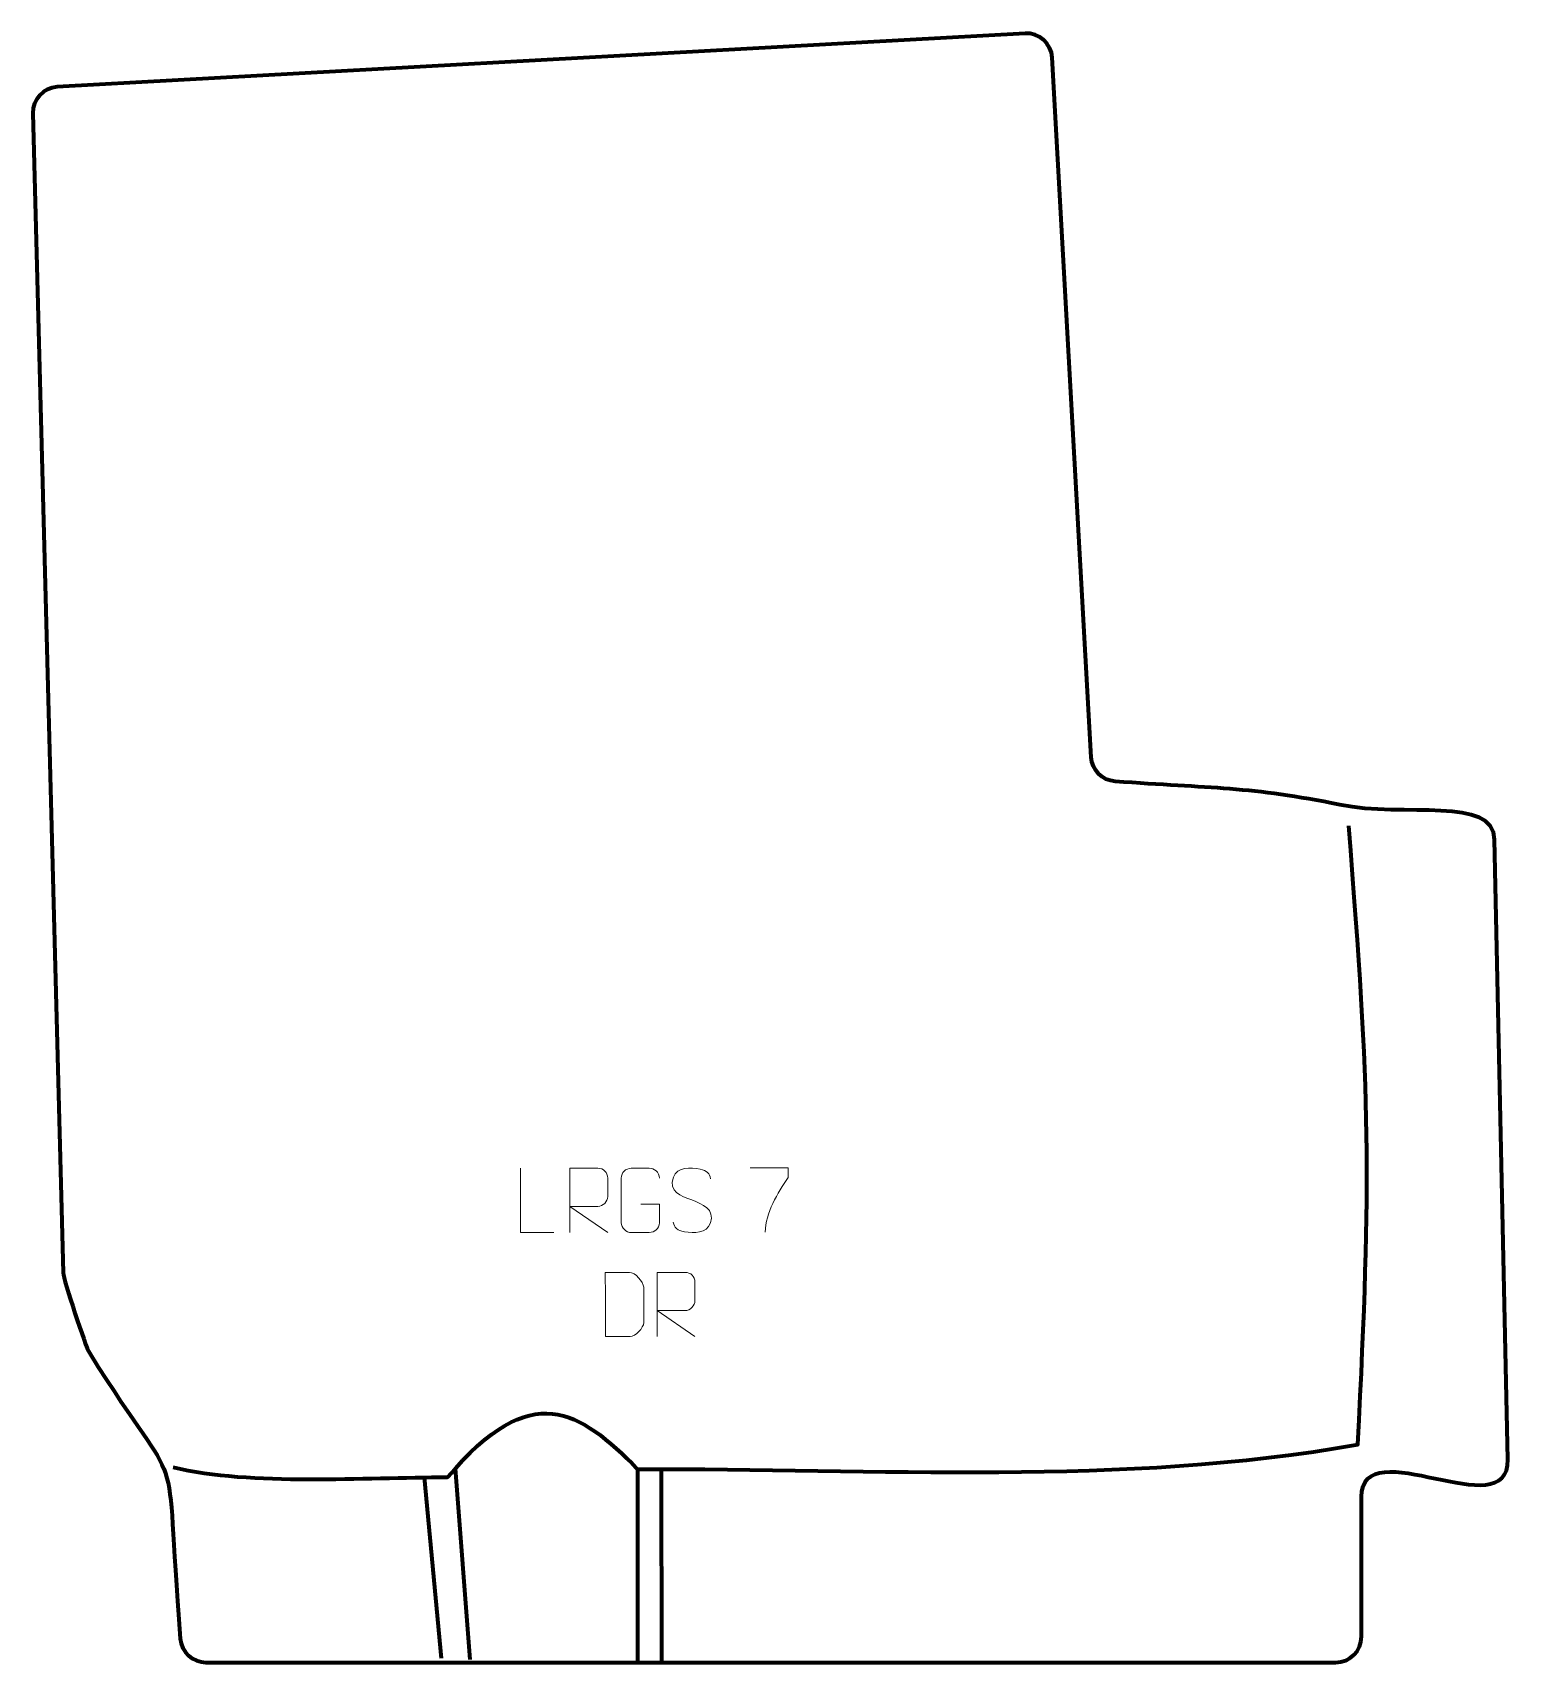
# Model space of a CAD drawing. Header units: millimetres. Extents: x 2027 to 2600, y -21 to 611.
import ezdxf

# ---------------------------------------------------------------- set-up
doc = ezdxf.new("R2010")
doc.units = ezdxf.units.MM
doc.header["$MEASUREMENT"] = 0
doc.layers.add('layer 1', color=7, linetype='Continuous')
doc.layers.add('layer 2', color=7, linetype='Continuous')

msp = doc.modelspace()

# ---------------------------------------------------------------- linework, layer by layer
at = {"layer": 'layer 1', "color": 230, "lineweight": 200}
msp.add_open_spline([(2036.2152, 590.2882), (2036.2152, 590.2882), (2412.0036, 611.0722), (2412.0036, 611.0722), (2412.0036, 611.0722), (2417.501, 611.3762), (2422.2329, 607.1427), (2422.5402, 601.6455), (2422.5402, 601.6455), (2422.5402, 601.6455), (2437.7202, 330.054), (2437.7202, 330.054), (2437.7202, 330.054), (2438.0022, 325.0091), (2441.9269, 321.0127), (2446.9659, 320.6394), (2446.9659, 320.6394), (2483.7421, 317.9151), (2500.06, 318.6131), (2534.2206, 311.5448), (2534.2206, 311.5448), (2559.246, 306.3667), (2593.9663, 315.1376), (2594.3344, 298.0671), (2594.3344, 298.0671), (2594.3344, 298.0671), (2599.5239, 57.4053), (2599.5239, 57.4053), (2599.5239, 57.4053), (2600.1, 30.6908), (2542.6324, 69.2335), (2542.6324, 42.855), (2542.6324, 42.855), (2542.6324, 42.855), (2542.6324, -11.4055), (2542.6324, -11.4055), (2542.6324, -11.4055), (2542.6324, -16.9133), (2538.1402, -21.4055), (2532.6324, -21.4055), (2532.6324, -21.4055), (2532.6324, -21.4055), (2093.9584, -21.4055), (2093.9584, -21.4055), (2093.9584, -21.4055), (2088.7306, -21.4055), (2084.4073, -17.4144), (2083.9902, -12.2033), (2083.9902, -12.2033), (2077.2135, 72.4675), (2087.1171, 37.3799), (2048.6729, 98.7302), (2048.6729, 98.7302), (2047.2776, 100.9569), (2038.5387, 127.3228), (2038.4742, 129.8077), (2038.4742, 129.8077), (2038.4742, 129.8077), (2026.7709, 580.0436), (2026.7709, 580.0436), (2026.7709, 580.0436), (2026.6304, 585.4469), (2030.8183, 589.9897), (2036.2152, 590.2882)], degree=3, knots=[0, 0, 0, 0, 0.05882353, 0.05882353, 0.05882353, 0.05882353, 0.11764706, 0.11764706, 0.11764706, 0.11764706, 0.17647059, 0.17647059, 0.17647059, 0.17647059, 0.23529412, 0.23529412, 0.23529412, 0.23529412, 0.29411765, 0.29411765, 0.29411765, 0.29411765, 0.35294118, 0.35294118, 0.35294118, 0.35294118, 0.41176471, 0.41176471, 0.41176471, 0.41176471, 0.47058824, 0.47058824, 0.47058824, 0.47058824, 0.52941176, 0.52941176, 0.52941176, 0.52941176, 0.58823529, 0.58823529, 0.58823529, 0.58823529, 0.64705882, 0.64705882, 0.64705882, 0.64705882, 0.70588235, 0.70588235, 0.70588235, 0.70588235, 0.76470588, 0.76470588, 0.76470588, 0.76470588, 0.82352941, 0.82352941, 0.82352941, 0.82352941, 0.88235294, 0.88235294, 0.88235294, 0.88235294, 1, 1, 1, 1], dxfattribs=at)
at = {"layer": 'layer 2', "color": 142, "lineweight": 200}
msp.add_open_spline([(2081.2303, 54.3504), (2111.7002, 47.0956), (2155.4602, 50.5941), (2187.7693, 50.4699), (2187.7693, 50.4699), (2220.4693, 89.0393), (2239.0457, 76.5669), (2261.4998, 53.6449), (2261.4998, 53.6449), (2354.4214, 54.0569), (2449.5726, 46.9145), (2541.2526, 63.1699), (2541.2526, 63.1699), (2546.6183, 168.5308), (2546.1117, 198.3291), (2537.7249, 303.4116)], degree=3, knots=[0, 0, 0, 0, 0.2, 0.2, 0.2, 0.2, 0.4, 0.4, 0.4, 0.4, 0.6, 0.6, 0.6, 0.6, 1, 1, 1, 1], dxfattribs=at)
at = {"layer": 'layer 2', "color": 250, "lineweight": 9}
for points, knots in [([(2282.6273, 158.1523), (2278.379, 159.6227), (2273.4709, 161.4185), (2275.476, 166.9388), (2275.476, 166.9388), (2276.9795, 171.0787), (2282.1931, 170.6902), (2285.7967, 170.0891), (2285.7967, 170.0891), (2288.6573, 169.6119), (2289.522, 168.3987), (2289.8326, 166.3146)], [0, 0, 0, 0, 0.25, 0.25, 0.25, 0.25, 0.5, 0.5, 0.5, 0.5, 1, 1, 1, 1]), ([(2229.0963, 145.5016), (2229.0963, 145.5016), (2216.1472, 145.5016), (2216.1472, 145.5016), (2216.1472, 145.5016), (2216.1472, 145.5016), (2216.1472, 170.4552), (2216.1472, 170.4552)], [0, 0, 0, 0, 0.33333333, 0.33333333, 0.33333333, 0.33333333, 1, 1, 1, 1]), ([(2235.2897, 145.5017), (2235.2897, 145.5017), (2235.2897, 170.4552), (2235.2897, 170.4552), (2235.2897, 170.4552), (2238.8845, 170.4552), (2242.48, 170.4552), (2246.0752, 170.4552), (2246.0752, 170.4552), (2248.4005, 170.4175), (2249.9578, 168.9275), (2249.9537, 166.5611), (2249.9537, 166.5611), (2249.9533, 164.5256), (2249.9533, 161.4662), (2249.9537, 159.4302), (2249.9537, 159.4302), (2249.9472, 157.5547), (2248.1349, 155.6129), (2246.1254, 155.5938), (2246.1254, 155.5938), (2246.1254, 155.5938), (2235.2897, 155.5938), (2235.2897, 155.5938), (2235.2897, 155.5938), (2235.2897, 155.5938), (2249.9444, 145.5017), (2249.9444, 145.5017)], [0, 0, 0, 0, 0.125, 0.125, 0.125, 0.125, 0.25, 0.25, 0.25, 0.25, 0.375, 0.375, 0.375, 0.375, 0.5, 0.5, 0.5, 0.5, 0.625, 0.625, 0.625, 0.625, 0.75, 0.75, 0.75, 0.75, 1, 1, 1, 1]), ([(2262.8767, 156.4874), (2262.8767, 156.4874), (2270.0448, 156.4874), (2270.0448, 156.4874), (2270.0448, 156.4874), (2270.0448, 156.4874), (2270.0448, 149.3193), (2270.0448, 149.3193), (2270.0448, 149.3193), (2269.9051, 146.9959), (2268.2279, 145.5163), (2266.0801, 145.5055), (2266.0801, 145.5055), (2263.7483, 145.5059), (2261.4163, 145.5059), (2259.0848, 145.5055), (2259.0848, 145.5055), (2257.1599, 145.4001), (2255.1877, 147.2846), (2255.1989, 149.3019), (2255.1989, 149.3019), (2255.1993, 155.072), (2255.1993, 160.8417), (2255.1989, 166.611), (2255.1989, 166.611), (2255.2031, 168.7491), (2256.9499, 170.4683), (2259.1022, 170.4549), (2259.1022, 170.4549), (2261.4279, 170.4549), (2263.754, 170.4549), (2266.0801, 170.4549), (2266.0801, 170.4549), (2268.0268, 170.4903), (2270.0182, 168.9988), (2270.0448, 166.5611)], [0, 0, 0, 0, 0.1, 0.1, 0.1, 0.1, 0.2, 0.2, 0.2, 0.2, 0.3, 0.3, 0.3, 0.3, 0.4, 0.4, 0.4, 0.4, 0.5, 0.5, 0.5, 0.5, 0.6, 0.6, 0.6, 0.6, 0.7, 0.7, 0.7, 0.7, 0.8, 0.8, 0.8, 0.8, 1, 1, 1, 1]), ([(2305.2193, 170.6316), (2305.2193, 170.6316), (2320.0354, 170.6316), (2320.0354, 170.6316), (2320.0354, 170.6316), (2320.0351, 169.382), (2320.0351, 168.1324), (2320.0354, 166.8826), (2320.0354, 166.8826), (2316.041, 160.8855), (2311.1258, 153.0519), (2311.1258, 145.6731)], [0, 0, 0, 0, 0.25, 0.25, 0.25, 0.25, 0.5, 0.5, 0.5, 0.5, 1, 1, 1, 1]), ([(2282.6273, 158.1522), (2286.6459, 156.5055), (2291.6754, 154.6172), (2289.8414, 149.2569), (2289.8414, 149.2569), (2288.3816, 144.9905), (2283.4708, 145.2472), (2279.7447, 145.8019), (2279.7447, 145.8019), (2276.9947, 146.2117), (2275.7738, 147.4252), (2275.3958, 149.5374)], [0, 0, 0, 0, 0.25, 0.25, 0.25, 0.25, 0.5, 0.5, 0.5, 0.5, 1, 1, 1, 1]), ([(2249.0879, 105.1069), (2251.4197, 105.1073), (2256.3699, 105.0833), (2258.7014, 105.083), (2258.7014, 105.083), (2260.6264, 104.9776), (2263.945, 108.5192), (2263.9338, 110.5365), (2263.9338, 110.5365), (2263.9334, 116.3066), (2263.9334, 118.4763), (2263.9338, 124.2456), (2263.9338, 124.2456), (2263.9295, 126.3837), (2260.555, 130.0438), (2258.4026, 130.0303), (2258.4026, 130.0303), (2256.0769, 130.0303), (2251.3526, 130.0303), (2249.0265, 130.0303), (2249.0265, 130.0303), (2249.0269, 124.2834), (2249.0882, 110.8542), (2249.0879, 105.1069)], [0, 0, 0, 0, 0.14285714, 0.14285714, 0.14285714, 0.14285714, 0.28571429, 0.28571429, 0.28571429, 0.28571429, 0.42857143, 0.42857143, 0.42857143, 0.42857143, 0.57142857, 0.57142857, 0.57142857, 0.57142857, 0.71428571, 0.71428571, 0.71428571, 0.71428571, 1, 1, 1, 1]), ([(2269.1481, 105.0788), (2269.1481, 105.0788), (2269.1481, 130.0323), (2269.1481, 130.0323), (2269.1481, 130.0323), (2272.7429, 130.0323), (2276.3384, 130.0323), (2279.9336, 130.0323), (2279.9336, 130.0323), (2282.2589, 129.9946), (2283.8162, 128.5046), (2283.8121, 126.1382), (2283.8121, 126.1382), (2283.8117, 124.1027), (2283.8117, 121.0433), (2283.8121, 119.0073), (2283.8121, 119.0073), (2283.8056, 117.1318), (2281.9933, 115.19), (2279.9838, 115.1709), (2279.9838, 115.1709), (2279.9838, 115.1709), (2269.1481, 115.1709), (2269.1481, 115.1709), (2269.1481, 115.1709), (2269.1481, 115.1709), (2283.8028, 105.0788), (2283.8028, 105.0788)], [0, 0, 0, 0, 0.125, 0.125, 0.125, 0.125, 0.25, 0.25, 0.25, 0.25, 0.375, 0.375, 0.375, 0.375, 0.5, 0.5, 0.5, 0.5, 0.625, 0.625, 0.625, 0.625, 0.75, 0.75, 0.75, 0.75, 1, 1, 1, 1])]:
    msp.add_open_spline(points, degree=3, knots=knots, dxfattribs=at)
at = {"layer": 'layer 2', "color": 142, "lineweight": 200}
for points in [[(2190.6859, 53.91), (2190.6859, 53.91), (2196.3553, -20.3171), (2196.3553, -20.3171)], [(2261.4998, 53.6449), (2261.4998, 53.6449), (2261.4998, -21.4055), (2261.4998, -21.4055)], [(2270.725, 53.3693), (2270.725, 53.3693), (2270.7911, -21.4055), (2270.7911, -21.4055)], [(2178.7198, 50.5046), (2178.7198, 50.5046), (2185.2432, -19.7879), (2185.2432, -19.7879)]]:
    msp.add_open_spline(points, degree=3, dxfattribs=at)

doc.saveas('drawing.dxf')
